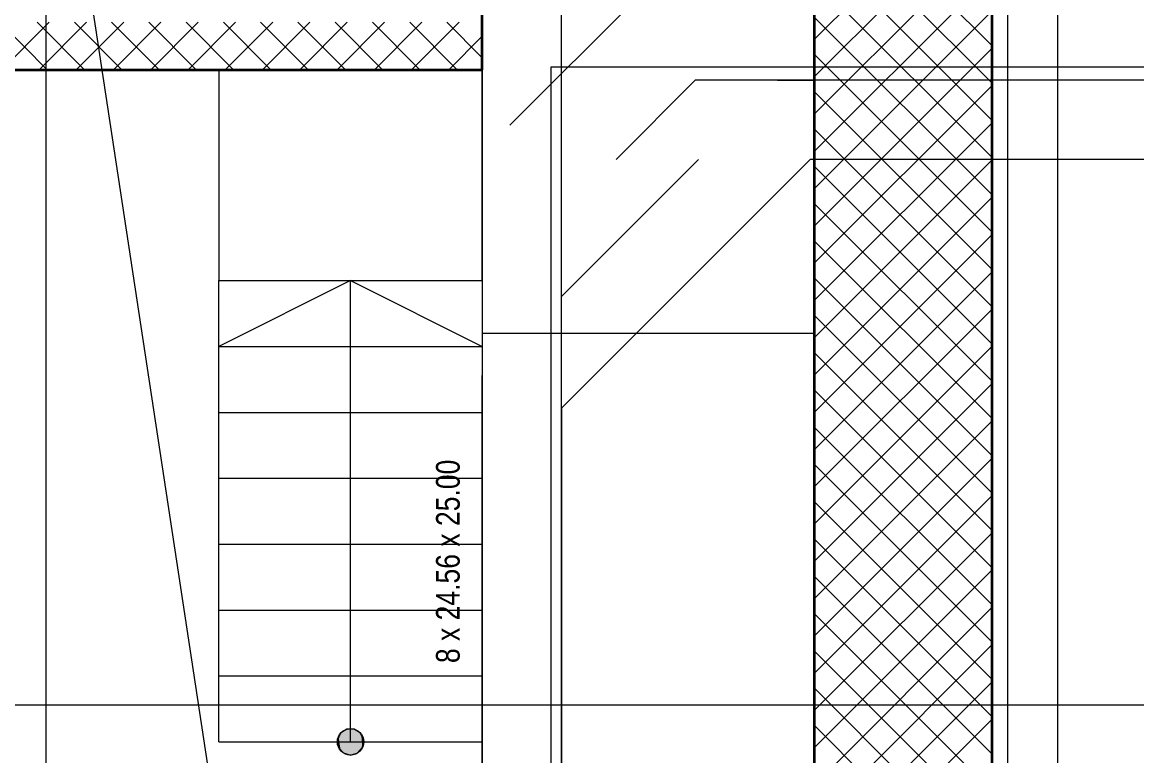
# Model space of a CAD drawing. Extents: x -982 to 937, y -179 to 616.
# Drawn here: x -588.5 to -503.9, y 95.3 to 151 of the extents above; entities that cross this region are included whole.
import ezdxf
from ezdxf.lldxf.tags import DXFTag

# ---------------------------------------------------------------- set-up
doc = ezdxf.new("R2010")
doc.units = 0
doc.layers.get('0').update_dxf_attribs({"lineweight": 13})
for name, color, linetype, lineweight in [('A-DETL-____-HDLN', 7, '_Verdeckte Linien_', 9), ('A-DETL-GENF-HDLN', 7, '_Verdeckte Linien_', 9), ('A-FLOR-____-OTLN', 7, 'Continuous', 9), ('A-WALL-____-MCUT', 7, 'Continuous', 35), ('A-WALL-____-PATT', 7, 'Continuous', 35), ('S-GRID-____-OTLN', 7, 'Continuous', 5), ('S-STRS-____-IDEN', 7, 'Continuous', 9), ('S-STRS-____-OTLN', 7, 'Continuous', 9)]:
    doc.layers.add(name, color=color, linetype=linetype, lineweight=lineweight)
doc.layers.add('A-DETL-____-OTLN', color=5, linetype='Continuous', lineweight=9, true_color=0x0000ff)
doc.styles.get("Standard").update_dxf_attribs({"font": 'arial.ttf'})
tags = doc.linetypes.add('_Rasterlinie_', pattern=[0.375, 0.2, -0.05, 0.075, -0.05]).pattern_tags.tags
tags[10:11] = [DXFTag(74, 4), DXFTag(75, 0), DXFTag(340, '0'), DXFTag(46, 1.0), DXFTag(50, 0.0), DXFTag(44, 0.0), DXFTag(45, 0.0)]
tags[8:9] = [DXFTag(74, 4), DXFTag(75, 0), DXFTag(340, '0'), DXFTag(46, 1.0), DXFTag(50, 0.0), DXFTag(44, 0.0), DXFTag(45, 0.0)]
tags[6:7] = [DXFTag(74, 4), DXFTag(75, 0), DXFTag(340, '0'), DXFTag(46, 1.0), DXFTag(50, 0.0), DXFTag(44, 0.0), DXFTag(45, 0.0)]
tags[4:5] = [DXFTag(74, 4), DXFTag(75, 0), DXFTag(340, '0'), DXFTag(46, 1.0), DXFTag(50, 0.0), DXFTag(44, 0.0), DXFTag(45, 0.0)]
tags = doc.linetypes.add('_Strichliert - Fein_', pattern=[0.15, 0.1, -0.05]).pattern_tags.tags
tags[6:7] = [DXFTag(74, 4), DXFTag(75, 0), DXFTag(340, '0'), DXFTag(46, 1.0), DXFTag(50, 0.0), DXFTag(44, 0.0), DXFTag(45, 0.0)]
tags[4:5] = [DXFTag(74, 4), DXFTag(75, 0), DXFTag(340, '0'), DXFTag(46, 1.0), DXFTag(50, 0.0), DXFTag(44, 0.0), DXFTag(45, 0.0)]
tags = doc.linetypes.add('_Verdeckte Linien_', pattern=[0.15, 0.1, -0.05]).pattern_tags.tags
tags[6:7] = [DXFTag(74, 4), DXFTag(75, 0), DXFTag(340, '0'), DXFTag(46, 1.0), DXFTag(50, 0.0), DXFTag(44, 0.0), DXFTag(45, 0.0)]
tags[4:5] = [DXFTag(74, 4), DXFTag(75, 0), DXFTag(340, '0'), DXFTag(46, 1.0), DXFTag(50, 0.0), DXFTag(44, 0.0), DXFTag(45, 0.0)]

# ---------------------------------------------------------------- blocks, each defined once
blk = doc.blocks.new('Referenz-A0UJ2GQRXE', base_point=(-954.019, -167.52))
at = {"layer": 'A-DETL-____-HDLN', "color": 0, "linetype": '_Verdeckte Linien_', "ltscale": 0.13}
for p, q in [((-547.559, -37.407), (-547.559, 213.993)), ((-551.459, 143.193), (-536.059, 158.593)), ((-548.359, 147.593), (-548.359, -76.407)), ((-178.659, 147.593), (-548.359, 147.593)), ((-537.388, 146.593), (-543.388, 140.593)), ((-364.059, 146.593), (-537.388, 146.593)), ((-531.159, 146.593), (-528.359, 146.593)), ((-528.674, 140.593), (-547.559, 121.708)), ((-547.559, 130.193), (-537.159, 140.593)), ((-450.259, 140.593), (-528.674, 140.593)), ((-553.559, -11.407), (-553.559, 124.193)), ((-547.559, 121.708), (-547.559, -6.407))]:
    blk.add_line(p, q, dxfattribs=at)
at = {"layer": 'A-DETL-____-OTLN', "color": 0, "linetype": '_Strichliert - Fein_', "ltscale": 0.13}
blk.add_line((-513.659, 59.593), (-513.659, 222.993), dxfattribs=at)
at = {"layer": 'A-DETL-GENF-HDLN', "color": 0, "linetype": '_Verdeckte Linien_', "ltscale": 0.13}
blk.add_line((-593.909, 222.993), (-567.36, 48.116), dxfattribs=at)
at = {"layer": 'A-FLOR-____-OTLN', "color": 0, "linetype": 'Continuous', "ltscale": 0.13}
for p, q in [((-553.559, 147.393), (-553.559, 51.509)), ((-553.559, 127.393), (-528.359, 127.393))]:
    blk.add_line(p, q, dxfattribs=at)
at = {"layer": 'A-WALL-____-MCUT', "color": 0, "linetype": 'Continuous', "ltscale": 0.35}
for p, q in [((-553.559, 147.393), (-553.559, 222.793)), ((-528.359, 222.793), (-528.359, -146.507)), ((-514.859, 59.593), (-514.859, 222.793)), ((-620.659, 147.393), (-553.559, 147.393))]:
    blk.add_line(p, q, dxfattribs=at)
at = {"layer": 'A-WALL-____-PATT', "color": 0, "linetype": 'Continuous', "lineweight": 9, "ltscale": 0.13}
for p, q in [((-528.359, 149.675), (-514.859, 163.175)), ((-514.859, 149.207), (-528.359, 162.707)), ((-528.359, 146.847), (-514.859, 160.347)), ((-514.859, 146.379), (-528.359, 159.879)), ((-528.359, 144.018), (-514.859, 157.518)), ((-514.859, 143.55), (-528.359, 157.05)), ((-528.359, 141.19), (-514.859, 154.69)), ((-514.859, 140.722), (-528.359, 154.222)), ((-528.359, 138.361), (-514.859, 151.861)), ((-586.584, 147.393), (-590.184, 150.993)), ((-590.038, 147.393), (-586.438, 150.993)), ((-583.755, 147.393), (-587.355, 150.993)), ((-587.21, 147.393), (-583.61, 150.993)), ((-580.927, 147.393), (-584.527, 150.993)), ((-584.381, 147.393), (-580.781, 150.993)), ((-578.098, 147.393), (-581.698, 150.993)), ((-581.553, 147.393), (-577.953, 150.993)), ((-575.27, 147.393), (-578.87, 150.993)), ((-578.724, 147.393), (-575.124, 150.993)), ((-572.442, 147.393), (-576.042, 150.993)), ((-575.896, 147.393), (-572.296, 150.993)), ((-569.613, 147.393), (-573.213, 150.993)), ((-573.068, 147.393), (-569.468, 150.993)), ((-566.785, 147.393), (-570.385, 150.993)), ((-570.239, 147.393), (-566.639, 150.993)), ((-563.956, 147.393), (-567.556, 150.993)), ((-567.411, 147.393), (-563.811, 150.993)), ((-561.128, 147.393), (-564.728, 150.993)), ((-564.582, 147.393), (-560.982, 150.993)), ((-558.299, 147.393), (-561.899, 150.993)), ((-561.754, 147.393), (-558.154, 150.993)), ((-555.471, 147.393), (-559.071, 150.993)), ((-558.925, 147.393), (-555.325, 150.993)), ((-553.559, 148.309), (-556.243, 150.993)), ((-514.859, 137.893), (-528.359, 151.393)), ((-556.097, 147.393), (-553.559, 149.931)), ((-528.359, 135.533), (-514.859, 149.033)), ((-514.859, 135.065), (-528.359, 148.565)), ((-528.359, 132.705), (-514.859, 146.205)), ((-514.859, 132.237), (-528.359, 145.737)), ((-528.359, 129.876), (-514.859, 143.376)), ((-514.859, 129.408), (-528.359, 142.908)), ((-528.359, 127.048), (-514.859, 140.548)), ((-514.859, 126.58), (-528.359, 140.08)), ((-528.359, 124.219), (-514.859, 137.719)), ((-514.859, 123.751), (-528.359, 137.251)), ((-528.359, 121.391), (-514.859, 134.891)), ((-514.859, 120.923), (-528.359, 134.423)), ((-528.359, 118.562), (-514.859, 132.062)), ((-514.859, 118.094), (-528.359, 131.594)), ((-528.359, 115.734), (-514.859, 129.234)), ((-514.859, 115.266), (-528.359, 128.766)), ((-528.359, 112.906), (-514.859, 126.406)), ((-514.859, 112.438), (-528.359, 125.938)), ((-528.359, 110.077), (-514.859, 123.577)), ((-514.859, 109.609), (-528.359, 123.109)), ((-528.359, 107.249), (-514.859, 120.749)), ((-514.859, 106.781), (-528.359, 120.281)), ((-528.359, 104.42), (-514.859, 117.92)), ((-514.859, 103.952), (-528.359, 117.452)), ((-528.359, 101.592), (-514.859, 115.092)), ((-514.859, 101.124), (-528.359, 114.624)), ((-528.359, 98.763), (-514.859, 112.263)), ((-514.859, 98.296), (-528.359, 111.796)), ((-528.359, 95.935), (-514.859, 109.435)), ((-514.859, 95.467), (-528.359, 108.967)), ((-528.359, 93.107), (-514.859, 106.607)), ((-514.859, 92.639), (-528.359, 106.139)), ((-528.359, 90.278), (-514.859, 103.778)), ((-514.859, 89.81), (-528.359, 103.31)), ((-528.359, 87.45), (-514.859, 100.95)), ((-514.859, 86.982), (-528.359, 100.482)), ((-528.359, 84.621), (-514.859, 98.121)), ((-514.859, 84.153), (-528.359, 97.653))]:
    blk.add_line(p, q, dxfattribs=at)
at = {"layer": 'S-GRID-____-OTLN', "color": 0, "linetype": '_Rasterlinie_', "ltscale": 0.13}
for p, q in [((-586.659, -167.52), (-586.659, 592.593)), ((-509.859, -167.52), (-509.859, 592.593)), ((-948.537, 99.193), (290.332, 99.193))]:
    blk.add_line(p, q, dxfattribs=at)
at = {"layer": 'S-STRS-____-OTLN', "color": 0, "linetype": 'Continuous', "ltscale": 0.13}
for p, q in [((-573.559, 147.393), (-573.559, 131.393)), ((-553.559, 131.393), (-553.559, 147.393)), ((-573.559, 131.393), (-553.559, 131.393)), ((-573.559, 126.393), (-573.559, 131.393)), ((-563.559, 131.393), (-573.559, 126.393)), ((-563.559, 126.393), (-563.559, 131.393)), ((-563.559, 131.393), (-553.559, 126.393)), ((-573.559, 121.393), (-573.559, 126.393)), ((-573.559, 126.393), (-553.559, 126.393)), ((-563.559, 121.393), (-563.559, 126.393)), ((-573.559, 116.393), (-573.559, 121.393)), ((-573.559, 121.393), (-553.559, 121.393)), ((-563.559, 116.393), (-563.559, 121.393)), ((-573.559, 111.393), (-573.559, 116.393)), ((-573.559, 116.393), (-553.559, 116.393)), ((-563.559, 111.393), (-563.559, 116.393)), ((-573.559, 106.393), (-573.559, 111.393)), ((-573.559, 111.393), (-553.559, 111.393)), ((-563.559, 106.393), (-563.559, 111.393)), ((-573.559, 101.393), (-573.559, 106.393)), ((-573.559, 106.393), (-553.559, 106.393)), ((-563.559, 101.393), (-563.559, 106.393)), ((-573.559, 96.393), (-573.559, 101.393)), ((-573.559, 101.393), (-553.559, 101.393)), ((-563.559, 96.393), (-563.559, 101.393)), ((-563.841, 97.352), (-564.315, 97.048)), ((-563.277, 97.352), (-563.841, 97.352)), ((-562.803, 97.048), (-563.277, 97.352)), ((-564.315, 97.048), (-564.549, 96.535)), ((-564.549, 96.535), (-564.469, 95.977)), ((-562.569, 96.535), (-562.803, 97.048)), ((-562.649, 95.977), (-562.569, 96.535)), ((-573.559, 96.393), (-553.559, 96.393)), ((-564.469, 95.977), (-564.1, 95.552)), ((-563.018, 95.552), (-562.649, 95.977)), ((-564.1, 95.552), (-563.559, 95.393)), ((-563.559, 95.393), (-563.018, 95.552))]:
    blk.add_line(p, q, dxfattribs=at)
at = {"layer": 'S-STRS-____-OTLN', "color": 0, "linetype": '_Verdeckte Linien_', "ltscale": 0.13}
for p, q in [((-573.559, 131.393), (-553.559, 131.393)), ((-573.559, 126.393), (-553.559, 126.393)), ((-573.559, 121.393), (-553.559, 121.393)), ((-573.559, 116.393), (-553.559, 116.393)), ((-573.559, 111.393), (-553.559, 111.393)), ((-573.559, 106.393), (-553.559, 106.393)), ((-573.559, 101.393), (-553.559, 101.393)), ((-573.559, 96.393), (-553.559, 96.393))]:
    blk.add_line(p, q, dxfattribs=at)
at = {"layer": 'S-STRS-____-OTLN', "color": 0, "linetype": 'Continuous', "ltscale": 0.13}
blk.add_circle((-563.559, 96.393), 1, dxfattribs=at)
for points in [[(-563.841, 95.476), (-564.1, 97.186), (-563.841, 97.352)], [(-563.868, 95.442), (-564.013, 97.284), (-563.868, 97.344)], [(-563.715, 95.405), (-563.868, 97.344), (-563.715, 97.381)], [(-563.868, 95.442), (-563.868, 97.344), (-563.715, 95.405)], [(-563.841, 95.476), (-563.841, 97.352), (-563.559, 95.393)], [(-563.559, 95.393), (-563.841, 97.352), (-563.559, 97.352)], [(-563.559, 95.393), (-563.715, 97.381), (-563.559, 97.393)], [(-563.715, 95.405), (-563.715, 97.381), (-563.559, 95.393)], [(-563.559, 95.393), (-563.559, 97.393), (-563.403, 95.405)], [(-563.403, 95.405), (-563.559, 97.393), (-563.403, 97.381)], [(-563.559, 95.393), (-563.559, 97.352), (-563.277, 95.476)], [(-563.277, 95.476), (-563.559, 97.352), (-563.277, 97.352)], [(-563.403, 95.405), (-563.403, 97.381), (-563.25, 95.442)], [(-563.25, 95.442), (-563.403, 97.381), (-563.25, 97.344)], [(-563.277, 95.476), (-563.277, 97.352), (-563.018, 95.552)], [(-563.018, 95.552), (-563.277, 97.352), (-563.018, 97.186)], [(-563.25, 95.442), (-563.25, 97.344), (-563.105, 95.502)], [(-563.105, 95.502), (-563.25, 97.344), (-563.105, 97.284)], [(-564.547, 96.236), (-564.559, 96.393), (-564.547, 96.549)], [(-564.469, 95.977), (-564.549, 96.535), (-564.469, 96.711)], [(-564.51, 96.084), (-564.547, 96.549), (-564.51, 96.702)], [(-564.547, 96.236), (-564.547, 96.549), (-564.51, 96.084)], [(-564.45, 95.939), (-564.51, 96.702), (-564.45, 96.847)], [(-564.51, 96.084), (-564.51, 96.702), (-564.45, 95.939)], [(-564.315, 95.8), (-564.469, 96.711), (-564.315, 97.048)], [(-564.469, 95.977), (-564.469, 96.711), (-564.315, 95.8)], [(-564.368, 95.805), (-564.45, 96.847), (-564.368, 96.981)], [(-564.45, 95.939), (-564.45, 96.847), (-564.368, 95.805)], [(-564.266, 95.686), (-564.368, 96.981), (-564.266, 97.1)], [(-564.368, 95.805), (-564.368, 96.981), (-564.266, 95.686)], [(-564.1, 95.552), (-564.315, 97.048), (-564.1, 97.186)], [(-564.315, 95.8), (-564.315, 97.048), (-564.1, 95.552)], [(-564.147, 95.584), (-564.266, 97.1), (-564.147, 97.202)], [(-564.266, 95.686), (-564.266, 97.1), (-564.147, 95.584)], [(-564.013, 95.502), (-564.147, 97.202), (-564.013, 97.284)], [(-564.147, 95.584), (-564.147, 97.202), (-564.013, 95.502)], [(-564.1, 95.552), (-564.1, 97.186), (-563.841, 95.476)], [(-564.013, 95.502), (-564.013, 97.284), (-563.868, 95.442)], [(-563.105, 95.502), (-563.105, 97.284), (-562.971, 95.584)], [(-562.971, 95.584), (-563.105, 97.284), (-562.971, 97.202)], [(-563.018, 95.552), (-563.018, 97.186), (-562.803, 95.8)], [(-562.803, 95.8), (-563.018, 97.186), (-562.803, 97.048)], [(-562.971, 95.584), (-562.971, 97.202), (-562.852, 95.686)], [(-562.852, 95.686), (-562.971, 97.202), (-562.852, 97.1)], [(-562.852, 95.686), (-562.852, 97.1), (-562.75, 95.805)], [(-562.75, 95.805), (-562.852, 97.1), (-562.75, 96.981)], [(-562.803, 95.8), (-562.803, 97.048), (-562.649, 95.977)], [(-562.649, 95.977), (-562.803, 97.048), (-562.649, 96.711)], [(-562.75, 95.805), (-562.75, 96.981), (-562.668, 95.939)], [(-562.668, 95.939), (-562.75, 96.981), (-562.668, 96.847)], [(-562.668, 95.939), (-562.668, 96.847), (-562.608, 96.084)], [(-562.608, 96.084), (-562.668, 96.847), (-562.608, 96.702)], [(-562.649, 95.977), (-562.649, 96.711), (-562.569, 96.535)], [(-562.608, 96.084), (-562.608, 96.702), (-562.571, 96.236)], [(-562.571, 96.236), (-562.608, 96.702), (-562.571, 96.549)], [(-562.571, 96.236), (-562.571, 96.549), (-562.559, 96.393)]]:
    blk.add_solid(points, dxfattribs=at)
at = {"layer": 'S-STRS-____-IDEN', "color": 0, "linetype": 'Continuous', "lineweight": 5, "ltscale": 0.13, "insert": (-557.073, 102.371), "char_height": 1.8, "attachment_point": 1, "rotation": 90}
blk.add_mtext('{\\W0.8;\\fArial;8 x 24.56 x 25.00}', dxfattribs=at)

msp = doc.modelspace()

# ---------------------------------------------------------------- block references
at = {"color": 9, "lineweight": 25, "ltscale": 0.25, "true_color": 0xc0c0c0}
msp.add_blockref('Referenz-A0UJ2GQRXE', (-954.019, -167.52), dxfattribs=at)

doc.saveas('drawing.dxf')
